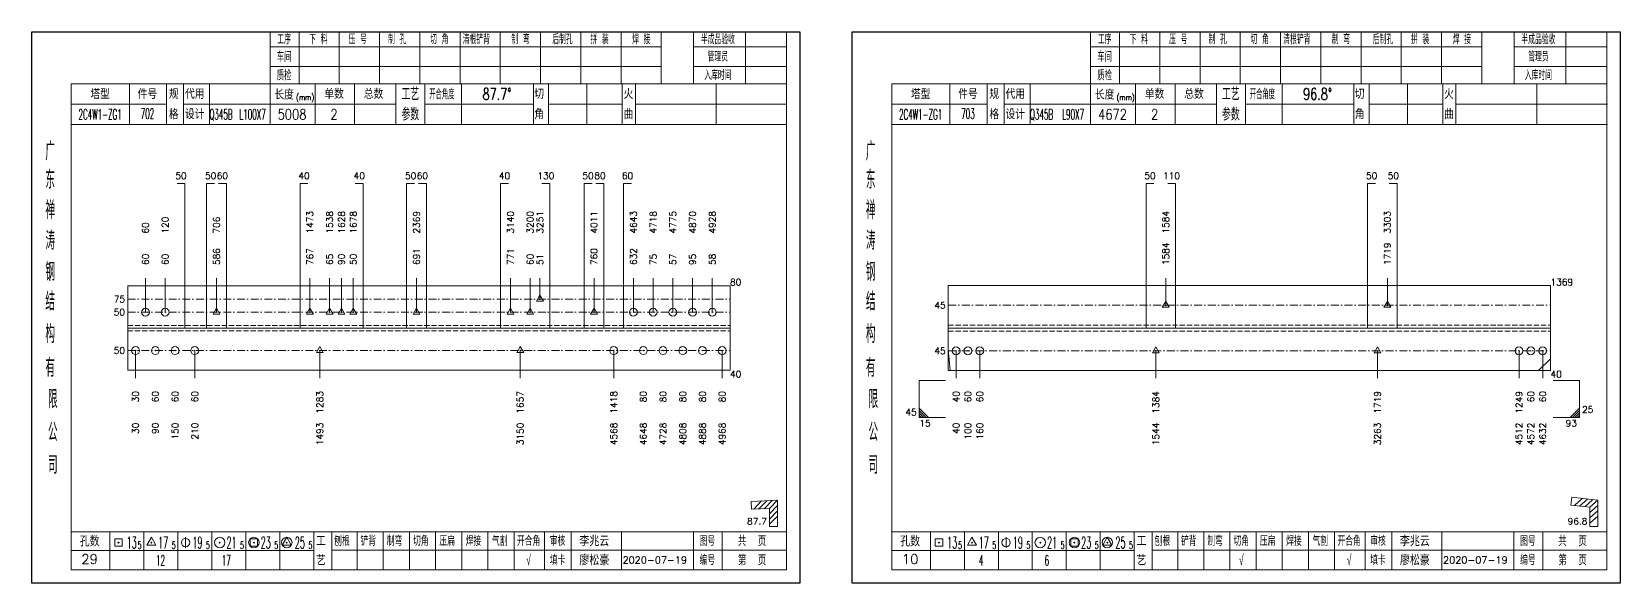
# Model space of a CAD drawing. Extents: x 154981 to 165753, y -86801 to -82885.
# Drawn here: x 156702 to 157307, y -83127 to -82917 of the extents above; entities that cross this region are included whole.
import ezdxf
from ezdxf.enums import TextEntityAlignment as Align

# ---------------------------------------------------------------- set-up
doc = ezdxf.new("R2010")
doc.units = 0
doc.header["$MEASUREMENT"] = 0
doc.linetypes.add('一点画线', pattern=[5.2, 3, -1, 0.2, -1])
doc.linetypes.add('虚线', pattern=[2.75, 2, -0.75])
doc.layers.get('0').update_dxf_attribs({"linetype": 'CONTINUOUS', "lineweight": 25})
for name, color, linetype, lineweight in [('1', 7, 'CONTINUOUS', 25), ('2', 7, 'CONTINUOUS', 25), ('4', 7, 'CONTINUOUS', 25), ('5', 7, 'CONTINUOUS', 25)]:
    doc.layers.add(name, color=color, linetype=linetype, lineweight=lineweight)
doc.styles.get("Standard").update_dxf_attribs({"font": 'simplex.shx', "width": 0.7, "height": 3, "bigfont": 'gbhzfs.shx'})

# ---------------------------------------------------------------- blocks, each defined once
blk = doc.blocks.new('孔21.5')
at = {"layer": '5', "color": 7, "linetype": 'Continuous', "lineweight": 13}
for p, q in [((-0.1, -0.1), (0.1, 0.1)), ((0.1, -0.1), (-0.1, 0.1))]:
    blk.add_line(p, q, dxfattribs=at)
blk.add_circle((0, 0), 1, dxfattribs=at)
blk = doc.blocks.new('孔17.5')
at = {"layer": '5', "color": 7, "linetype": 'Continuous', "lineweight": 13}
for p, q in [((0, 1), (-0.866, -0.5)), ((-0.1, -0.1), (0.1, 0.1)), ((0.1, -0.1), (-0.1, 0.1)), ((0.866, -0.5), (0, 1)), ((-0.866, -0.5), (0.866, -0.5))]:
    blk.add_line(p, q, dxfattribs=at)
blk = doc.blocks.new('CTJGK')
at = {"color": 6, "linetype": 'Continuous'}
for p, q in [((0, 209.97), (292.13, 209.97)), ((0, 0), (0, 209.97)), ((292.13, 209.97), (292.13, 0)), ((292.13, 0), (0, 0))]:
    blk.add_line(p, q, dxfattribs=at)

msp = doc.modelspace()

# ---------------------------------------------------------------- linework, layer by layer
at = {"color": 7, "linetype": 'Continuous', "lineweight": 13}
for p, q in [((156745.49666, -83023.47383), (156745.49666, -83010.52383)), ((156752.99666, -83023.47383), (156752.99666, -83010.52383)), ((156772.5105, -83023.47383), (156772.5105, -83010.52383)), ((156808.06042, -83023.47383), (156808.06042, -83010.52383)), ((156815.56042, -83023.47383), (156815.56042, -83010.52383)), ((156820.06042, -83023.47383), (156820.06042, -83010.52383)), ((156824.56042, -83023.47383), (156824.56042, -83010.52383)), ((156848.5974, -83023.47383), (156848.5974, -83010.52383)), ((156884.33033, -83023.47383), (156884.33033, -83010.52383)), ((156891.83033, -83023.47383), (156891.83033, -83010.52383)), ((156895.58033, -83018.47383), (156895.58033, -83010.52383)), ((156916.12666, -83023.47383), (156916.12666, -83010.52383)), ((156931.12666, -83023.47383), (156931.12666, -83010.52383)), ((156938.62666, -83023.47383), (156938.62666, -83010.52383)), ((156946.12666, -83023.47383), (156946.12666, -83010.52383)), ((156953.62666, -83023.47383), (156953.62666, -83010.52383)), ((156961.12666, -83023.47383), (156961.12666, -83010.52383)), ((157133.60899, -83020.85717), (157133.60899, -83010.52383)), ((157217.91431, -83020.85717), (157217.91431, -83010.52383)), ((156741.74666, -83038.07383), (156741.74666, -83048.52383)), ((156764.24666, -83038.07383), (156764.24666, -83048.52383)), ((156811.81042, -83038.07383), (156811.81042, -83048.52383)), ((156888.08033, -83038.07383), (156888.08033, -83048.52383)), ((156923.62666, -83038.07383), (156923.62666, -83048.52383)), ((156964.87666, -83038.07383), (156964.87666, -83048.52383)), ((157050.87666, -83037.60717), (157051.61231, -83045.6905)), ((157053.87666, -83038.1905), (157053.87666, -83048.52383)), ((157062.87666, -83038.1905), (157062.87666, -83048.52383)), ((157129.85899, -83038.1905), (157129.85899, -83048.52383)), ((157214.16431, -83038.1905), (157214.16431, -83048.52383)), ((157268.00666, -83038.1905), (157268.00666, -83048.52383)), ((157280.00666, -83041.19976), (157275.44564, -83045.6905)), ((157277.00666, -83038.1905), (157277.00666, -83048.52383)), ((157039.87666, -83049.52383), (157049.87666, -83049.52383)), ((157039.87666, -83049.52383), (157039.87666, -83063.52383)), ((157291.00666, -83049.52383), (157281.00666, -83049.52383)), ((157291.00666, -83049.52383), (157291.00666, -83063.52383)), ((157043.37666, -83063.52383), (157039.87666, -83060.02383)), ((157042.50166, -83063.52383), (157039.87666, -83060.89883)), ((157287.50666, -83063.52383), (157291.00666, -83060.02383)), ((157288.38166, -83063.52383), (157291.00666, -83060.89883)), ((157041.62666, -83063.52383), (157039.87666, -83061.77383)), ((157040.75166, -83063.52383), (157039.87666, -83062.64883)), ((157039.87666, -83063.52383), (157049.87666, -83063.52383)), ((157291.00666, -83063.52383), (157281.00666, -83063.52383)), ((157289.25666, -83063.52383), (157291.00666, -83061.77383)), ((157290.13166, -83063.52383), (157291.00666, -83062.64883))]:
    msp.add_line(p, q, dxfattribs=at)
at = {"color": 7, "linetype": 'Continuous', "lineweight": 18}
for p, q in [((156738.74666, -83013.47383), (156738.74666, -83045.57383)), ((156738.74666, -83013.47383), (156967.87666, -83013.47383)), ((156967.87666, -83013.47383), (156967.87666, -83045.57383)), ((157050.87666, -83013.35717), (157050.87666, -83045.6905)), ((157050.87666, -83013.35717), (157280.00666, -83013.35717)), ((157280.00666, -83013.35717), (157280.00666, -83045.6905)), ((156738.74666, -83029.52383), (156967.87666, -83029.52383)), ((157050.87666, -83029.52383), (157280.00666, -83029.52383))]:
    msp.add_line(p, q, dxfattribs=at)
at = {"color": 1, "linetype": '一点画线', "lineweight": 13}
for p, q in [((156738.74666, -83018.47383), (156967.87666, -83018.47383)), ((156738.74666, -83023.47383), (156967.87666, -83023.47383)), ((157050.87666, -83020.85717), (157280.00666, -83020.85717)), ((156738.74666, -83038.07383), (156967.87666, -83038.07383)), ((157050.87666, -83038.1905), (157280.00666, -83038.1905))]:
    msp.add_line(p, q, dxfattribs=at)
at = {"color": 6, "linetype": '虚线', "lineweight": 18}
for p, q in [((156738.74666, -83028.47383), (156967.87666, -83028.47383)), ((156738.74666, -83030.57383), (156967.87666, -83030.57383)), ((157050.87666, -83028.35717), (157280.00666, -83028.35717)), ((157050.87666, -83030.6905), (157280.00666, -83030.6905))]:
    msp.add_line(p, q, dxfattribs=at)
at = {"layer": '1', "color": 7, "linetype": 'Continuous', "lineweight": 18}
for p, q in [((156738.74666, -83045.57383), (156967.87666, -83045.57383)), ((157050.87666, -83045.6905), (157280.00666, -83045.6905))]:
    msp.add_line(p, q, dxfattribs=at)
at = {"layer": '2', "color": 7, "linetype": 'Continuous', "lineweight": 13}
for p, q in [((156760.49666, -82974.52383), (156757.49666, -82974.52383)), ((156760.49666, -83029.52383), (156760.49666, -82974.52383)), ((156768.7605, -83029.52383), (156768.7605, -82974.52383)), ((156768.7605, -82974.52383), (156771.7605, -82974.52383)), ((156776.2605, -82974.52383), (156773.2605, -82974.52383)), ((156776.2605, -83029.52383), (156776.2605, -82974.52383)), ((156804.31042, -83029.52383), (156804.31042, -82974.52383)), ((156804.31042, -82974.52383), (156807.31042, -82974.52383)), ((156828.31042, -82974.52383), (156825.31042, -82974.52383)), ((156828.31042, -83029.52383), (156828.31042, -82974.52383)), ((156844.8474, -83029.52383), (156844.8474, -82974.52383)), ((156844.8474, -82974.52383), (156847.8474, -82974.52383)), ((156852.3474, -82974.52383), (156849.3474, -82974.52383)), ((156852.3474, -83029.52383), (156852.3474, -82974.52383)), ((156880.58033, -83029.52383), (156880.58033, -82974.52383)), ((156880.58033, -82974.52383), (156883.58033, -82974.52383)), ((156899.33033, -82974.52383), (156896.33033, -82974.52383)), ((156899.33033, -83029.52383), (156899.33033, -82974.52383)), ((156912.37666, -83029.52383), (156912.37666, -82974.52383)), ((156912.37666, -82974.52383), (156915.37666, -82974.52383)), ((156919.87666, -82974.52383), (156916.87666, -82974.52383)), ((156919.87666, -83029.52383), (156919.87666, -82974.52383)), ((156927.37666, -83029.52383), (156927.37666, -82974.52383)), ((156927.37666, -82974.52383), (156930.37666, -82974.52383)), ((157126.10899, -83029.52383), (157126.10899, -82974.52383)), ((157126.10899, -82974.52383), (157129.10899, -82974.52383)), ((157137.35899, -82974.52383), (157134.35899, -82974.52383)), ((157137.35899, -83029.52383), (157137.35899, -82974.52383)), ((157210.41431, -83029.52383), (157210.41431, -82974.52383)), ((157210.41431, -82974.52383), (157213.41431, -82974.52383)), ((157221.66431, -82974.52383), (157218.66431, -82974.52383)), ((157221.66431, -83029.52383), (157221.66431, -82974.52383)), ((156985.87666, -83095.08283), (156975.88472, -83095.48415)), ((156975.88472, -83095.48415), (156976.00512, -83098.48173)), ((156976.8815, -83098.44653), (156979.8815, -83095.32362)), ((156978.87989, -83098.36627), (156981.87989, -83095.24336)), ((156980.87828, -83098.28601), (156983.87828, -83095.1631)), ((156982.87666, -83098.20574), (156985.87666, -83095.08283)), ((156982.87666, -83100.20574), (156985.87666, -83097.08283)), ((156985.87666, -83105.08283), (156985.87666, -83095.08283)), ((157288.07701, -83093.89879), (157287.7218, -83096.87769)), ((157287.7218, -83096.87769), (157295.00666, -83097.74636)), ((157298.00666, -83095.08283), (157288.07701, -83093.89879)), ((157289.04887, -83097.03593), (157292.04887, -83094.37241)), ((157291.0348, -83097.27274), (157294.0348, -83094.60922)), ((157293.02073, -83097.50955), (157296.02073, -83094.84602)), ((157295.00666, -83097.74636), (157298.00666, -83095.08283)), ((157295.00666, -83099.74636), (157298.00666, -83097.08283)), ((157295.00666, -83097.74636), (157295.00666, -83105.08283)), ((157298.00666, -83105.08283), (157298.00666, -83095.08283)), ((156976.00512, -83098.48173), (156982.87666, -83098.20574)), ((156982.87666, -83098.20574), (156982.87666, -83105.08283)), ((156982.87666, -83102.20574), (156985.87666, -83099.08283)), ((156982.87666, -83104.20574), (156985.87666, -83101.08283)), ((157295.00666, -83101.74636), (157298.00666, -83099.08283)), ((157295.00666, -83103.74636), (157298.00666, -83101.08283)), ((156982.87666, -83105.08283), (156985.87666, -83105.08283)), ((157295.00666, -83105.08283), (157298.00666, -83105.08283))]:
    msp.add_line(p, q, dxfattribs=at)
at = {"layer": '4', "color": 1, "linetype": 'Continuous', "lineweight": 18}
for p, q in [((156702.24666, -82916.69733), (156702.24666, -83126.66733)), ((156994.37666, -82916.69733), (156702.24666, -82916.69733)), ((156792.87666, -82916.69733), (156792.87666, -82936.53733)), ((156941.71666, -82922.42733), (156792.87666, -82922.42733)), ((156803.90666, -82916.69733), (156803.90666, -82936.55733)), ((156819.21666, -82916.69733), (156819.21666, -82936.55733)), ((156834.53666, -82916.69733), (156834.53666, -82936.55733)), ((156849.84666, -82916.69733), (156849.84666, -82936.55733)), ((156865.15666, -82916.69733), (156865.15666, -82936.55733)), ((156880.46666, -82916.69733), (156880.46666, -82936.55733)), ((156895.78666, -82916.69733), (156895.78666, -82936.55733)), ((156911.09666, -82916.69733), (156911.09666, -82936.55733)), ((156926.40666, -82916.69733), (156926.40666, -82936.55733)), ((156941.71666, -82916.69733), (156941.71666, -82936.53733)), ((156941.71666, -82916.69733), (156941.71666, -82936.55733)), ((156953.99666, -82916.69733), (156953.99666, -82936.55733)), ((156989.32666, -82922.42733), (156953.99666, -82922.42733)), ((156973.74666, -82916.69733), (156973.74666, -82936.55733)), ((156989.32666, -82916.69733), (156989.32666, -82936.55733)), ((156994.37666, -82946.49733), (156994.37666, -82916.69733)), ((157014.37666, -82916.69733), (157014.37666, -83126.66733)), ((157306.50666, -82916.69733), (157014.37666, -82916.69733)), ((157105.00666, -82916.69733), (157105.00666, -82936.53733)), ((157253.84666, -82922.42733), (157105.00666, -82922.42733)), ((157116.03666, -82916.69733), (157116.03666, -82936.55733)), ((157131.34666, -82916.69733), (157131.34666, -82936.55733)), ((157146.66666, -82916.69733), (157146.66666, -82936.55733)), ((157161.97666, -82916.69733), (157161.97666, -82936.55733)), ((157177.28666, -82916.69733), (157177.28666, -82936.55733)), ((157192.59666, -82916.69733), (157192.59666, -82936.55733)), ((157207.91666, -82916.69733), (157207.91666, -82936.55733)), ((157223.22666, -82916.69733), (157223.22666, -82936.55733)), ((157238.53666, -82916.69733), (157238.53666, -82936.55733)), ((157253.84666, -82916.69733), (157253.84666, -82936.53733)), ((157253.84666, -82916.69733), (157253.84666, -82936.55733)), ((157266.12666, -82916.69733), (157266.12666, -82936.55733)), ((157301.45666, -82922.42733), (157266.12666, -82922.42733)), ((157285.87666, -82916.69733), (157285.87666, -82936.55733)), ((157301.45666, -82916.69733), (157301.45666, -82936.55733)), ((157306.50666, -82946.49733), (157306.50666, -82916.69733)), ((156941.71666, -82929.90733), (156792.87666, -82929.90733)), ((156989.32666, -82929.90733), (156953.99666, -82929.90733)), ((157253.84666, -82929.90733), (157105.00666, -82929.90733)), ((157301.45666, -82929.90733), (157266.12666, -82929.90733)), ((156717.25666, -82936.55733), (156717.25666, -83121.61733)), ((156989.32666, -82936.55733), (156717.25666, -82936.55733)), ((156739.37666, -82936.54733), (156739.37666, -82951.96733)), ((156753.52666, -82951.96733), (156753.52666, -82936.55733)), ((156760.02666, -82951.96733), (156760.02666, -82936.55733)), ((156769.89666, -82936.55733), (156769.89666, -82951.96733)), ((156792.87666, -82936.53733), (156792.87666, -82951.96733)), ((156809.99666, -82936.55733), (156809.99666, -82951.96733)), ((156825.04666, -82936.55733), (156825.04666, -82951.96733)), ((156840.74666, -82936.55733), (156840.74666, -82951.96733)), ((156851.80666, -82936.55733), (156851.80666, -82951.96733)), ((156865.75666, -82936.55733), (156865.75666, -82951.96733)), ((156893.05666, -82936.55733), (156893.05666, -82951.96733)), ((156898.81666, -82936.55733), (156898.81666, -82951.96733)), ((156913.43666, -82936.55733), (156913.43666, -82951.96733)), ((156926.89666, -82936.55733), (156926.89666, -82951.96733)), ((156931.88666, -82936.55733), (156931.88666, -82951.96733)), ((156962.62666, -82936.55733), (156962.62666, -82951.96733)), ((156989.32666, -83121.61733), (156989.32666, -82936.55733)), ((157029.38666, -82936.55733), (157029.38666, -83121.61733)), ((157301.45666, -82936.55733), (157029.38666, -82936.55733)), ((157051.50666, -82936.54733), (157051.50666, -82951.96733)), ((157065.65666, -82951.96733), (157065.65666, -82936.55733)), ((157072.15666, -82951.96733), (157072.15666, -82936.55733)), ((157082.02666, -82936.55733), (157082.02666, -82951.96733)), ((157105.00666, -82936.53733), (157105.00666, -82951.96733)), ((157122.12666, -82936.55733), (157122.12666, -82951.96733)), ((157137.17666, -82936.55733), (157137.17666, -82951.96733)), ((157152.87666, -82936.55733), (157152.87666, -82951.96733)), ((157163.93666, -82936.55733), (157163.93666, -82951.96733)), ((157177.88666, -82936.55733), (157177.88666, -82951.96733)), ((157205.18666, -82936.55733), (157205.18666, -82951.96733)), ((157210.94666, -82936.55733), (157210.94666, -82951.96733)), ((157225.56666, -82936.55733), (157225.56666, -82951.96733)), ((157239.02666, -82936.55733), (157239.02666, -82951.96733)), ((157244.01666, -82936.55733), (157244.01666, -82951.96733)), ((157274.75666, -82936.55733), (157274.75666, -82951.96733)), ((157301.45666, -83121.61733), (157301.45666, -82936.55733)), ((156753.52666, -82944.31733), (156717.25666, -82944.31733)), ((156840.74666, -82944.26733), (156760.02666, -82944.26733)), ((156851.80666, -82944.26733), (156893.05666, -82944.26733)), ((156898.81666, -82944.26733), (156926.89666, -82944.26733)), ((156931.88666, -82944.26733), (156989.50666, -82944.26733)), ((156994.37666, -83126.66733), (156994.37666, -82946.49733)), ((157065.65666, -82944.31733), (157029.38666, -82944.31733)), ((157152.87666, -82944.26733), (157072.15666, -82944.26733)), ((157163.93666, -82944.26733), (157205.18666, -82944.26733)), ((157210.94666, -82944.26733), (157239.02666, -82944.26733)), ((157244.01666, -82944.26733), (157301.63666, -82944.26733)), ((157306.50666, -83126.66733), (157306.50666, -82946.49733)), ((156989.50666, -82951.96733), (156717.25666, -82951.96733)), ((157301.63666, -82951.96733), (157029.38666, -82951.96733)), ((156717.25666, -83107.08733), (156989.32666, -83107.08733)), ((156731.94666, -83107.08733), (156731.94666, -83121.61733)), ((156744.87666, -83121.61733), (156744.87666, -83107.08733)), ((156757.80666, -83107.08733), (156757.80666, -83121.61733)), ((156770.72666, -83121.61733), (156770.72666, -83107.08733)), ((156783.65666, -83107.08733), (156783.65666, -83121.61733)), ((156796.58666, -83121.61733), (156796.58666, -83107.08733)), ((156809.50666, -83121.61733), (156809.50666, -83107.08733)), ((156816.37666, -83121.61733), (156816.37666, -83107.08733)), ((156826.03666, -83121.61733), (156826.03666, -83107.08733)), ((156835.97666, -83121.61733), (156835.97666, -83107.08733)), ((156845.91666, -83121.61733), (156845.91666, -83107.08733)), ((156855.86666, -83121.61733), (156855.86666, -83107.08733)), ((156865.80666, -83121.61733), (156865.80666, -83107.08733)), ((156875.74666, -83121.61733), (156875.74666, -83107.08733)), ((156885.69666, -83121.61733), (156885.69666, -83107.08733)), ((156897.33666, -83121.61733), (156897.33666, -83107.08733)), ((156907.48666, -83121.61733), (156907.48666, -83107.08733)), ((156926.54666, -83121.61733), (156926.54666, -83107.08733)), ((156953.92666, -83121.61733), (156953.92666, -83107.08733)), ((156964.88666, -83121.61733), (156964.88666, -83107.08733)), ((157029.38666, -83107.08733), (157301.45666, -83107.08733)), ((157044.07666, -83107.08733), (157044.07666, -83121.61733)), ((157057.00666, -83121.61733), (157057.00666, -83107.08733)), ((157069.93666, -83107.08733), (157069.93666, -83121.61733)), ((157082.85666, -83121.61733), (157082.85666, -83107.08733)), ((157095.78666, -83107.08733), (157095.78666, -83121.61733)), ((157108.71666, -83121.61733), (157108.71666, -83107.08733)), ((157121.63666, -83121.61733), (157121.63666, -83107.08733)), ((157128.50666, -83121.61733), (157128.50666, -83107.08733)), ((157138.16666, -83121.61733), (157138.16666, -83107.08733)), ((157148.10666, -83121.61733), (157148.10666, -83107.08733)), ((157158.04666, -83121.61733), (157158.04666, -83107.08733)), ((157167.99666, -83121.61733), (157167.99666, -83107.08733)), ((157177.93666, -83121.61733), (157177.93666, -83107.08733)), ((157187.87666, -83121.61733), (157187.87666, -83107.08733)), ((157197.82666, -83121.61733), (157197.82666, -83107.08733)), ((157209.46666, -83121.61733), (157209.46666, -83107.08733)), ((157219.61666, -83121.61733), (157219.61666, -83107.08733)), ((157238.67666, -83121.61733), (157238.67666, -83107.08733)), ((157266.05666, -83121.61733), (157266.05666, -83107.08733)), ((157277.01666, -83121.61733), (157277.01666, -83107.08733)), ((156809.50666, -83114.21733), (156717.25666, -83114.21733)), ((156816.33666, -83114.05733), (156989.32666, -83114.05733)), ((157121.63666, -83114.21733), (157029.38666, -83114.21733)), ((157128.46666, -83114.05733), (157301.45666, -83114.05733)), ((156717.25666, -83121.61733), (156989.32666, -83121.61733)), ((157029.38666, -83121.61733), (157301.45666, -83121.61733)), ((156702.24666, -83126.66733), (156994.37666, -83126.66733)), ((157014.37666, -83126.66733), (157306.50666, -83126.66733))]:
    msp.add_line(p, q, dxfattribs=at)
at = {"layer": '4', "color": 7, "linetype": 'Continuous', "lineweight": 13}
for p, q in [((156733.83266, -83112.58133), (156733.83266, -83109.75333)), ((156733.83266, -83109.75333), (156736.66066, -83109.75333)), ((156736.66066, -83109.75333), (156736.66066, -83112.58133)), ((156747.74666, -83109.16733), (156746.01466, -83112.16733)), ((156749.47866, -83112.16733), (156747.74666, -83109.16733)), ((156760.74666, -83109.16733), (156760.74666, -83113.16733)), ((156785.33266, -83112.58133), (156785.33266, -83109.75333)), ((156785.33266, -83109.75333), (156788.16066, -83109.75333)), ((156788.16066, -83109.75333), (156788.16066, -83112.58133)), ((156799.24666, -83109.16733), (156797.51466, -83112.16733)), ((156800.97866, -83112.16733), (156799.24666, -83109.16733)), ((157045.96266, -83112.58133), (157045.96266, -83109.75333)), ((157045.96266, -83109.75333), (157048.79066, -83109.75333)), ((157048.79066, -83109.75333), (157048.79066, -83112.58133)), ((157059.87666, -83109.16733), (157058.14466, -83112.16733)), ((157061.60866, -83112.16733), (157059.87666, -83109.16733)), ((157072.87666, -83109.16733), (157072.87666, -83113.16733)), ((157097.46266, -83112.58133), (157097.46266, -83109.75333)), ((157097.46266, -83109.75333), (157100.29066, -83109.75333)), ((157100.29066, -83109.75333), (157100.29066, -83112.58133)), ((157111.37666, -83109.16733), (157109.64466, -83112.16733)), ((157113.10866, -83112.16733), (157111.37666, -83109.16733)), ((156736.66066, -83112.58133), (156733.83266, -83112.58133)), ((156735.04666, -83111.36733), (156735.44666, -83110.96733)), ((156735.44666, -83111.36733), (156735.04666, -83110.96733)), ((156746.01466, -83112.16733), (156749.47866, -83112.16733)), ((156747.54666, -83111.36733), (156747.94666, -83110.96733)), ((156747.94666, -83111.36733), (156747.54666, -83110.96733)), ((156773.54666, -83111.36733), (156773.94666, -83110.96733)), ((156773.94666, -83111.36733), (156773.54666, -83110.96733)), ((156788.16066, -83112.58133), (156785.33266, -83112.58133)), ((156786.54666, -83111.36733), (156786.94666, -83110.96733)), ((156786.94666, -83111.36733), (156786.54666, -83110.96733)), ((156797.51466, -83112.16733), (156800.97866, -83112.16733)), ((156799.04666, -83111.36733), (156799.44666, -83110.96733)), ((156799.44666, -83111.36733), (156799.04666, -83110.96733)), ((157048.79066, -83112.58133), (157045.96266, -83112.58133)), ((157047.17666, -83111.36733), (157047.57666, -83110.96733)), ((157047.57666, -83111.36733), (157047.17666, -83110.96733)), ((157058.14466, -83112.16733), (157061.60866, -83112.16733)), ((157059.67666, -83111.36733), (157060.07666, -83110.96733)), ((157060.07666, -83111.36733), (157059.67666, -83110.96733)), ((157085.67666, -83111.36733), (157086.07666, -83110.96733)), ((157086.07666, -83111.36733), (157085.67666, -83110.96733)), ((157100.29066, -83112.58133), (157097.46266, -83112.58133)), ((157098.67666, -83111.36733), (157099.07666, -83110.96733)), ((157099.07666, -83111.36733), (157098.67666, -83110.96733)), ((157109.64466, -83112.16733), (157113.10866, -83112.16733)), ((157111.17666, -83111.36733), (157111.57666, -83110.96733)), ((157111.57666, -83111.36733), (157111.17666, -83110.96733))]:
    msp.add_line(p, q, dxfattribs=at)
for centre, radius in [((156760.74666, -83111.16733), 1.6), ((156773.74666, -83111.16733), 2), ((156786.74666, -83111.16733), 2), ((156799.24666, -83111.16733), 2), ((157072.87666, -83111.16733), 1.6), ((157085.87666, -83111.16733), 2), ((157098.87666, -83111.16733), 2), ((157111.37666, -83111.16733), 2)]:
    msp.add_circle(centre, radius, dxfattribs=at)

# ---------------------------------------------------------------- block references
at = {"color": 0, "linetype": 'Continuous'}
for p in [(156702.24666, -83126.66733), (157014.37666, -83126.66733)]:
    msp.add_blockref('CTJGK', p, dxfattribs=at)
at = {"color": 4, "linetype": 'Continuous', "lineweight": 9, "xscale": 1.5, "yscale": 1.5, "zscale": 1.5}
for name, p in [('孔17.5', (156895.58033, -83018.47383)), ('孔21.5', (156745.49666, -83023.47383)), ('孔21.5', (156752.99666, -83023.47383)), ('孔17.5', (156772.5105, -83023.47383)), ('孔17.5', (156808.06042, -83023.47383)), ('孔17.5', (156815.56042, -83023.47383)), ('孔17.5', (156820.06042, -83023.47383)), ('孔17.5', (156824.56042, -83023.47383)), ('孔17.5', (156848.5974, -83023.47383)), ('孔17.5', (156884.33033, -83023.47383)), ('孔17.5', (156891.83033, -83023.47383)), ('孔17.5', (156916.12666, -83023.47383)), ('孔21.5', (156931.12666, -83023.47383)), ('孔21.5', (156938.62666, -83023.47383)), ('孔21.5', (156946.12666, -83023.47383)), ('孔21.5', (156953.62666, -83023.47383)), ('孔21.5', (156961.12666, -83023.47383)), ('孔17.5', (157133.60899, -83020.85717)), ('孔17.5', (157217.91431, -83020.85717))]:
    msp.add_blockref(name, p, dxfattribs=at)
at = {"layer": '1', "color": 4, "linetype": 'Continuous', "lineweight": 9, "xscale": 1.5, "yscale": 1.5, "zscale": 1.5}
for name, p in [('孔21.5', (156741.74666, -83038.07383)), ('孔21.5', (156749.24666, -83038.07383)), ('孔21.5', (156756.74666, -83038.07383)), ('孔21.5', (156764.24666, -83038.07383)), ('孔17.5', (156811.81042, -83038.07383)), ('孔17.5', (156888.08033, -83038.07383)), ('孔21.5', (156923.62666, -83038.07383)), ('孔21.5', (156934.87666, -83038.07383)), ('孔21.5', (156942.37666, -83038.07383)), ('孔21.5', (156949.87666, -83038.07383)), ('孔21.5', (156957.37666, -83038.07383)), ('孔21.5', (156964.87666, -83038.07383)), ('孔21.5', (157053.87666, -83038.1905)), ('孔21.5', (157058.37666, -83038.1905)), ('孔21.5', (157062.87666, -83038.1905)), ('孔17.5', (157129.85899, -83038.1905)), ('孔17.5', (157214.16431, -83038.1905)), ('孔21.5', (157268.00666, -83038.1905)), ('孔21.5', (157272.50666, -83038.1905)), ('孔21.5', (157277.00666, -83038.1905))]:
    msp.add_blockref(name, p, dxfattribs=at)

# ---------------------------------------------------------------- texts
at = {"color": 7, "linetype": 'Continuous', "lineweight": 13}
for s, p in [('120', (156752.99666, -82993.52383)), ('706', (156772.5105, -82993.52383)), ('1473', (156808.06042, -82993.52383)), ('1538', (156815.56042, -82993.52383)), ('1628', (156820.06042, -82993.52383)), ('1678', (156824.56042, -82993.52383)), ('2369', (156848.5974, -82993.52383)), ('3140', (156884.33033, -82993.52383)), ('3200', (156891.83033, -82993.52383)), ('3251', (156895.58033, -82993.52383)), ('4011', (156916.12666, -82993.52383)), ('4643', (156931.12666, -82993.52383)), ('4718', (156938.62666, -82993.52383)), ('4775', (156946.12666, -82993.52383)), ('4870', (156953.62666, -82993.52383)), ('4928', (156961.12666, -82993.52383)), ('1584', (157133.60899, -82993.52383)), ('3303', (157217.91431, -82993.52383)), ('60', (156745.49666, -82993.52383))]:
    msp.add_text(s, height=2.5, rotation=90, dxfattribs=at).set_placement(p, align=Align.MIDDLE_LEFT)
at = {"color": 4, "linetype": 'Continuous', "lineweight": 9}
for s, p in [('586', (156772.5105, -83005.52383)), ('767', (156808.06042, -83005.52383)), ('691', (156848.5974, -83005.52383)), ('771', (156884.33033, -83005.52383)), ('760', (156916.12666, -83005.52383)), ('632', (156931.12666, -83005.52383)), ('1584', (157133.60899, -83005.52383)), ('1719', (157217.91431, -83005.52383)), ('60', (156745.49666, -83005.52383)), ('60', (156752.99666, -83005.52383)), ('65', (156815.56042, -83005.52383)), ('90', (156820.06042, -83005.52383)), ('50', (156824.56042, -83005.52383)), ('60', (156891.83033, -83005.52383)), ('51', (156895.58033, -83005.52383)), ('75', (156938.62666, -83005.52383)), ('57', (156946.12666, -83005.52383)), ('95', (156953.62666, -83005.52383)), ('58', (156961.12666, -83005.52383))]:
    msp.add_text(s, height=2.5, rotation=90, dxfattribs=at).set_placement(p, align=Align.MIDDLE_LEFT)
at = {"color": 7, "linetype": 'Continuous', "lineweight": 13}
for s, p in [('80', (156967.87666, -83012.02383)), ('1369', (157280.00666, -83012.02383))]:
    msp.add_text(s, height=2.5, dxfattribs=at).set_placement(p, align=Align.MIDDLE_LEFT)
for s, p in [('75', (156737.74666, -83018.47383)), ('50', (156737.74666, -83023.47383)), ('45', (157049.87666, -83020.85717)), ('50', (156737.74666, -83038.07383)), ('45', (157049.87666, -83038.1905))]:
    msp.add_text(s, height=2.5, dxfattribs=at).set_placement(p, align=Align.MIDDLE_RIGHT)
msp.add_text('45', height=2.5, dxfattribs=at).set_placement((157038.87666, -83063.52383), align=Align.BOTTOM_RIGHT)
msp.add_text('25', height=2.5, dxfattribs=at).set_placement((157292.00666, -83062.52383), align=Align.BOTTOM_LEFT)
msp.add_text('15', height=2.5, dxfattribs=at).set_placement((157039.87666, -83064.52383), align=Align.TOP_LEFT)
msp.add_text('93', height=2.5, dxfattribs=at).set_placement((157290.00666, -83064.52383), align=Align.TOP_RIGHT)
at = {"layer": '1', "color": 7, "linetype": 'Continuous', "lineweight": 13}
for p in [(156967.87666, -83047.02383), (157280.00666, -83047.02383)]:
    msp.add_text('40', height=2.5, dxfattribs=at).set_placement(p, align=Align.MIDDLE_LEFT)
at = {"layer": '1', "color": 4, "linetype": 'Continuous', "lineweight": 9}
for s, p in [('30', (156741.74666, -83053.52383)), ('60', (156749.24666, -83053.52383)), ('60', (156756.74666, -83053.52383)), ('60', (156764.24666, -83053.52383)), ('1283', (156811.81042, -83053.52383)), ('1657', (156888.08033, -83053.52383)), ('1418', (156923.62666, -83053.52383)), ('80', (156934.87666, -83053.52383)), ('80', (156942.37666, -83053.52383)), ('80', (156949.87666, -83053.52383)), ('80', (156957.37666, -83053.52383)), ('80', (156964.87666, -83053.52383)), ('40', (157053.87666, -83053.52383)), ('60', (157058.37666, -83053.52383)), ('60', (157062.87666, -83053.52383)), ('1384', (157129.85899, -83053.52383)), ('1719', (157214.16431, -83053.52383)), ('1249', (157268.00666, -83053.52383)), ('60', (157272.50666, -83053.52383)), ('60', (157277.00666, -83053.52383))]:
    msp.add_text(s, height=2.5, rotation=90, dxfattribs=at).set_placement(p, align=Align.MIDDLE_RIGHT)
at = {"layer": '1', "color": 7, "linetype": 'Continuous', "lineweight": 13}
for s, p in [('30', (156741.74666, -83065.52383)), ('90', (156749.24666, -83065.52383)), ('150', (156756.74666, -83065.52383)), ('210', (156764.24666, -83065.52383)), ('1493', (156811.81042, -83065.52383)), ('3150', (156888.08033, -83065.52383)), ('4568', (156923.62666, -83065.52383)), ('4648', (156934.87666, -83065.52383)), ('4728', (156942.37666, -83065.52383)), ('4808', (156949.87666, -83065.52383)), ('4888', (156957.37666, -83065.52383)), ('4968', (156964.87666, -83065.52383)), ('40', (157053.87666, -83065.52383)), ('100', (157058.37666, -83065.52383)), ('160', (157062.87666, -83065.52383)), ('1544', (157129.85899, -83065.52383)), ('3263', (157214.16431, -83065.52383)), ('4512', (157268.00666, -83065.52383)), ('4572', (157272.50666, -83065.52383)), ('4632', (157277.00666, -83065.52383))]:
    msp.add_text(s, height=2.5, rotation=90, dxfattribs=at).set_placement(p, align=Align.MIDDLE_RIGHT)
at = {"layer": '2', "color": 7, "linetype": 'Continuous', "lineweight": 13}
for s, p in [('50', (156758.99666, -82973.52383)), ('50', (156770.2605, -82973.52383)), ('60', (156774.7605, -82973.52383)), ('40', (156805.81042, -82973.52383)), ('40', (156826.81042, -82973.52383)), ('50', (156846.3474, -82973.52383)), ('60', (156850.8474, -82973.52383)), ('40', (156882.08033, -82973.52383)), ('130', (156897.83033, -82973.52383)), ('50', (156913.87666, -82973.52383)), ('80', (156918.37666, -82973.52383)), ('60', (156928.87666, -82973.52383)), ('50', (157127.60899, -82973.52383)), ('110', (157135.85899, -82973.52383)), ('50', (157211.91431, -82973.52383)), ('50', (157220.16431, -82973.52383))]:
    msp.add_text(s, height=2.5, dxfattribs=at).set_placement(p, align=Align.BOTTOM_CENTER)
for s, p in [('87.7', (156981.87666, -83105.08283)), ('96.8', (157294.00666, -83105.08283))]:
    msp.add_text(s, height=2.5, dxfattribs=at).set_placement(p, align=Align.BOTTOM_RIGHT)
at = {"layer": '4', "color": 1, "linetype": 'Continuous', "lineweight": 25}
for s, height, width, p in [('工序', 3.7, 0.7, (156798.24666, -82919.56733)), ('下 料', 3.7, 0.7, (156811.24666, -82919.56733)), ('压 号', 3.7, 0.7, (156826.24666, -82919.56733)), ('制 孔', 3.7, 0.7, (156841.24666, -82919.56733)), ('切 角', 3.7, 0.7, (156857.24666, -82919.56733)), ('清根铲背 ', 3.7, 0.7, (156872.24666, -82919.56733)), (' 制 弯', 3.7, 0.7, (156887.24666, -82919.56733)), (' 后制孔', 3.7, 0.7, (156903.24666, -82919.56733)), ('拼 装', 3.7, 0.7, (156918.24666, -82919.56733)), (' 焊 接', 3.7, 0.7, (156933.24666, -82919.56733)), ('半成品验收', 3.7, 0.7, (156963.24666, -82919.56733)), ('工序', 3.7, 0.7, (157110.37666, -82919.56733)), ('下 料', 3.7, 0.7, (157123.37666, -82919.56733)), ('压 号', 3.7, 0.7, (157138.37666, -82919.56733)), ('制 孔', 3.7, 0.7, (157153.37666, -82919.56733)), ('切 角', 3.7, 0.7, (157169.37666, -82919.56733)), ('清根铲背 ', 3.7, 0.7, (157184.37666, -82919.56733)), (' 制 弯', 3.7, 0.7, (157199.37666, -82919.56733)), (' 后制孔', 3.7, 0.7, (157215.37666, -82919.56733)), ('拼 装', 3.7, 0.7, (157230.37666, -82919.56733)), (' 焊 接', 3.7, 0.7, (157245.37666, -82919.56733)), ('半成品验收', 3.7, 0.7, (157275.37666, -82919.56733)), ('车间', 4, 0.7, (156798.24666, -82926.16733)), ('管理员', 3.7, 0.7, (156963.24666, -82926.16733)), ('车间', 4, 0.7, (157110.37666, -82926.16733)), ('管理员', 3.7, 0.7, (157275.37666, -82926.16733)), ('质检', 4, 0.7, (156798.24666, -82933.22733)), ('入库时间', 3.7, 0.7, (156963.24666, -82933.22733)), ('质检', 4, 0.7, (157110.37666, -82933.22733)), ('入库时间', 3.7, 0.7, (157275.37666, -82933.22733)), ('(mm)', 2.24, 0.7, (156806.24666, -82941.66733)), ('工艺', 4.8, 0.7, (156846.24666, -82940.40733)), ('开合角度', 4, 0.6, (156858.24666, -82940.40733)), ('87.7%%d', 4.47, 0.7, (156879.24666, -82940.40733)), ('(mm)', 2.24, 0.7, (157118.37666, -82941.66733)), ('工艺', 4.8, 0.7, (157158.37666, -82940.40733)), ('开合角度', 4, 0.6, (157170.37666, -82940.40733)), ('96.8%%d', 4.47, 0.7, (157191.37666, -82940.40733)), ('2C4W1-ZG1', 4, 0.5, (156728.24666, -82948.14733)), ('702', 4, 0.5, (156746.24666, -82947.89733)), ('Q345B', 4, 0.5, (156774.24666, -82948.16733)), ('L100X7', 4, 0.5, (156786.24666, -82948.16733)), ('5008', 4, 0.8, (156801.24666, -82948.11733)), ('2', 4, 0.8, (156817.24666, -82948.11733)), ('参数', 4.8, 0.7, (156846.24666, -82948.11733)), ('2C4W1-ZG1', 4, 0.5, (157040.37666, -82948.14733)), ('703', 4, 0.5, (157058.37666, -82947.89733)), ('Q345B', 4, 0.5, (157086.37666, -82948.16733)), ('L90X7', 4, 0.5, (157098.37666, -82948.16733)), ('4672', 4, 0.8, (157113.37666, -82948.11733)), ('2', 4, 0.8, (157129.37666, -82948.11733)), ('参数', 4.8, 0.7, (157158.37666, -82948.11733)), ('广', 6.96, 0.7, (156709.24666, -82962.19733)), ('广', 6.96, 0.7, (157021.37666, -82962.19733)), ('东', 6.96, 0.7, (156709.24666, -82972.98733)), ('东', 6.96, 0.7, (157021.37666, -82972.98733)), ('禅', 6.96, 0.7, (156709.24666, -82984.57733)), ('禅', 6.96, 0.7, (157021.37666, -82984.57733)), ('涛', 6.96, 0.7, (156709.24666, -82996.17733)), ('涛', 6.96, 0.7, (157021.37666, -82996.17733)), ('钢', 6.96, 0.7, (156709.24666, -83008.06733)), ('钢', 6.96, 0.7, (157021.37666, -83008.06733)), ('结', 6.96, 0.7, (156709.24666, -83019.37733)), ('结', 6.96, 0.7, (157021.37666, -83019.37733)), ('构', 6.96, 0.7, (156709.24666, -83031.75733)), ('构', 6.96, 0.7, (157021.37666, -83031.75733)), ('有', 6.96, 0.7, (156709.24666, -83044.56733)), ('有', 6.96, 0.7, (157021.37666, -83044.56733)), ('限', 6.96, 0.7, (156710.24666, -83056.56733)), ('限', 6.96, 0.7, (157022.37666, -83056.56733)), ('公', 6.96, 0.7, (156710.24666, -83069.10733)), ('公', 6.96, 0.7, (157022.37666, -83069.10733)), ('司', 6.96, 0.7, (156710.24666, -83081.58733)), ('司', 6.96, 0.7, (157022.37666, -83081.58733)), ('13', 4.47, 0.5, (156740.24666, -83111.16733)), ('17', 4.47, 0.5, (156752.24666, -83111.16733)), ('19', 4.47, 0.5, (156765.24666, -83111.16733)), ('21', 4.47, 0.5, (156778.24666, -83111.16733)), ('23', 4.47, 0.5, (156791.24666, -83111.16733)), ('25', 4.47, 0.5, (156804.24666, -83111.16733)), ('刨根', 3.7, 0.8, (156820.24666, -83110.56733)), ('铲背', 3.7, 0.8, (156830.24666, -83110.56733)), ('制弯', 3.7, 0.8, (156840.24666, -83110.56733)), ('切角', 3.7, 0.8, (156850.24666, -83110.56733)), ('压扁', 3.7, 0.8, (156860.24666, -83110.56733)), ('焊接', 3.7, 0.8, (156870.24666, -83110.56733)), ('气割', 3.7, 0.8, (156880.24666, -83110.56733)), ('开合角', 3.7, 0.8, (156891.24666, -83110.56733)), ('审核', 3.7, 0.8, (156902.24666, -83110.56733)), ('图号', 3.7, 0.8, (156959.24666, -83110.56733)), ('共  页', 4, 0.8, (156976.24666, -83110.56733)), ('13', 4.47, 0.5, (157052.37666, -83111.16733)), ('17', 4.47, 0.5, (157064.37666, -83111.16733)), ('19', 4.47, 0.5, (157077.37666, -83111.16733)), ('21', 4.47, 0.5, (157090.37666, -83111.16733)), ('23', 4.47, 0.5, (157103.37666, -83111.16733)), ('25', 4.47, 0.5, (157116.37666, -83111.16733)), ('刨根', 3.7, 0.8, (157132.37666, -83110.56733)), ('铲背', 3.7, 0.8, (157142.37666, -83110.56733)), ('制弯', 3.7, 0.8, (157152.37666, -83110.56733)), ('切角', 3.7, 0.8, (157162.37666, -83110.56733)), ('压扁', 3.7, 0.8, (157172.37666, -83110.56733)), ('焊接', 3.7, 0.8, (157182.37666, -83110.56733)), ('气割', 3.7, 0.8, (157192.37666, -83110.56733)), ('开合角', 3.7, 0.8, (157203.37666, -83110.56733)), ('审核', 3.7, 0.8, (157214.37666, -83110.56733)), ('图号', 3.7, 0.8, (157271.37666, -83110.56733)), ('共  页', 4, 0.8, (157288.37666, -83110.56733)), ('5', 2.68, 0.6, (156743.24666, -83112.16733)), ('12', 4, 0.5, (156751.24666, -83117.91733)), ('5', 2.68, 0.6, (156756.24666, -83112.16733)), ('5', 2.68, 0.6, (156769.24666, -83112.16733)), ('17', 4, 0.5, (156776.24666, -83117.91733)), ('5', 2.68, 0.6, (156782.24666, -83112.16733)), ('5', 2.68, 0.6, (156795.24666, -83112.16733)), ('5', 2.68, 0.6, (156808.24666, -83112.16733)), ('√', 4, 0.6, (156891.24666, -83117.83733)), ('填卡', 3.7, 0.8, (156902.24666, -83117.83733)), ('编号', 3.7, 0.8, (156959.24666, -83117.83733)), ('第  页', 4, 0.8, (156976.24666, -83117.83733)), ('5', 2.68, 0.6, (157055.37666, -83112.16733)), ('4', 4, 0.5, (157063.37666, -83117.91733)), ('5', 2.68, 0.6, (157068.37666, -83112.16733)), ('5', 2.68, 0.6, (157081.37666, -83112.16733)), ('6', 4, 0.5, (157088.37666, -83117.91733)), ('5', 2.68, 0.6, (157094.37666, -83112.16733)), ('5', 2.68, 0.6, (157107.37666, -83112.16733)), ('5', 2.68, 0.6, (157120.37666, -83112.16733)), ('√', 4, 0.6, (157162.37666, -83117.83733)), ('√', 4, 0.6, (157203.37666, -83117.83733)), ('填卡', 3.7, 0.8, (157214.37666, -83117.83733)), ('编号', 3.7, 0.8, (157271.37666, -83117.83733)), ('第  页', 4, 0.8, (157288.37666, -83117.83733))]:
    msp.add_text(s, height=height, dxfattribs=dict(at, width=width)).set_placement(p, align=Align.MIDDLE_CENTER)
for s, height, p in [('塔型', 3.7, (156728.24666, -82940.43733)), ('件号', 3.7, (156746.24666, -82940.43733)), ('规', 3.7, (156756.24666, -82940.40733)), ('代用', 3.7, (156764.24666, -82940.40733)), ('长度', 3.7, (156798.24666, -82940.66733)), ('单数', 3.7, (156817.24666, -82940.40733)), ('总数', 3.7, (156832.24666, -82940.40733)), ('切', 3.7, (156895.24666, -82940.40733)), ('火', 3.7, (156929.24666, -82940.40733)), ('塔型', 3.7, (157040.37666, -82940.43733)), ('件号', 3.7, (157058.37666, -82940.43733)), ('规', 3.7, (157068.37666, -82940.40733)), ('代用', 3.7, (157076.37666, -82940.40733)), ('长度', 3.7, (157110.37666, -82940.66733)), ('单数', 3.7, (157129.37666, -82940.40733)), ('总数', 3.7, (157144.37666, -82940.40733)), ('切', 3.7, (157207.37666, -82940.40733)), ('火', 3.7, (157241.37666, -82940.40733)), ('格', 3.7, (156756.24666, -82948.11733)), ('设计', 3.7, (156764.24666, -82948.11733)), ('角', 3.7, (156895.24666, -82948.11733)), ('曲', 3.7, (156929.24666, -82948.11733)), ('格', 3.7, (157068.37666, -82948.11733)), ('设计', 3.7, (157076.37666, -82948.11733)), ('角', 3.7, (157207.37666, -82948.11733)), ('曲', 3.7, (157241.37666, -82948.11733)), ('孔数', 4, (156724.24666, -83110.64733)), ('工', 3.7, (156812.24666, -83110.56733)), ('李兆云', 4, (156916.24666, -83110.56733)), ('孔数', 4, (157036.37666, -83110.64733)), ('工', 3.7, (157124.37666, -83110.56733)), ('李兆云', 4, (157228.37666, -83110.56733)), ('29', 3.7, (156724.24666, -83117.47733)), ('艺', 3.7, (156812.24666, -83117.91733)), ('廖松豪', 4, (156916.24666, -83117.83733)), ('10', 3.7, (157036.37666, -83117.47733)), ('艺', 3.7, (157124.37666, -83117.91733)), ('廖松豪', 4, (157228.37666, -83117.83733)), ('2020-07-19', 2.7, (156939.24666, -83117.83733)), ('2020-07-19', 2.7, (157251.37666, -83117.83733))]:
    msp.add_text(s, height=height, dxfattribs=at).set_placement(p, align=Align.MIDDLE_CENTER)

doc.saveas('drawing.dxf')
